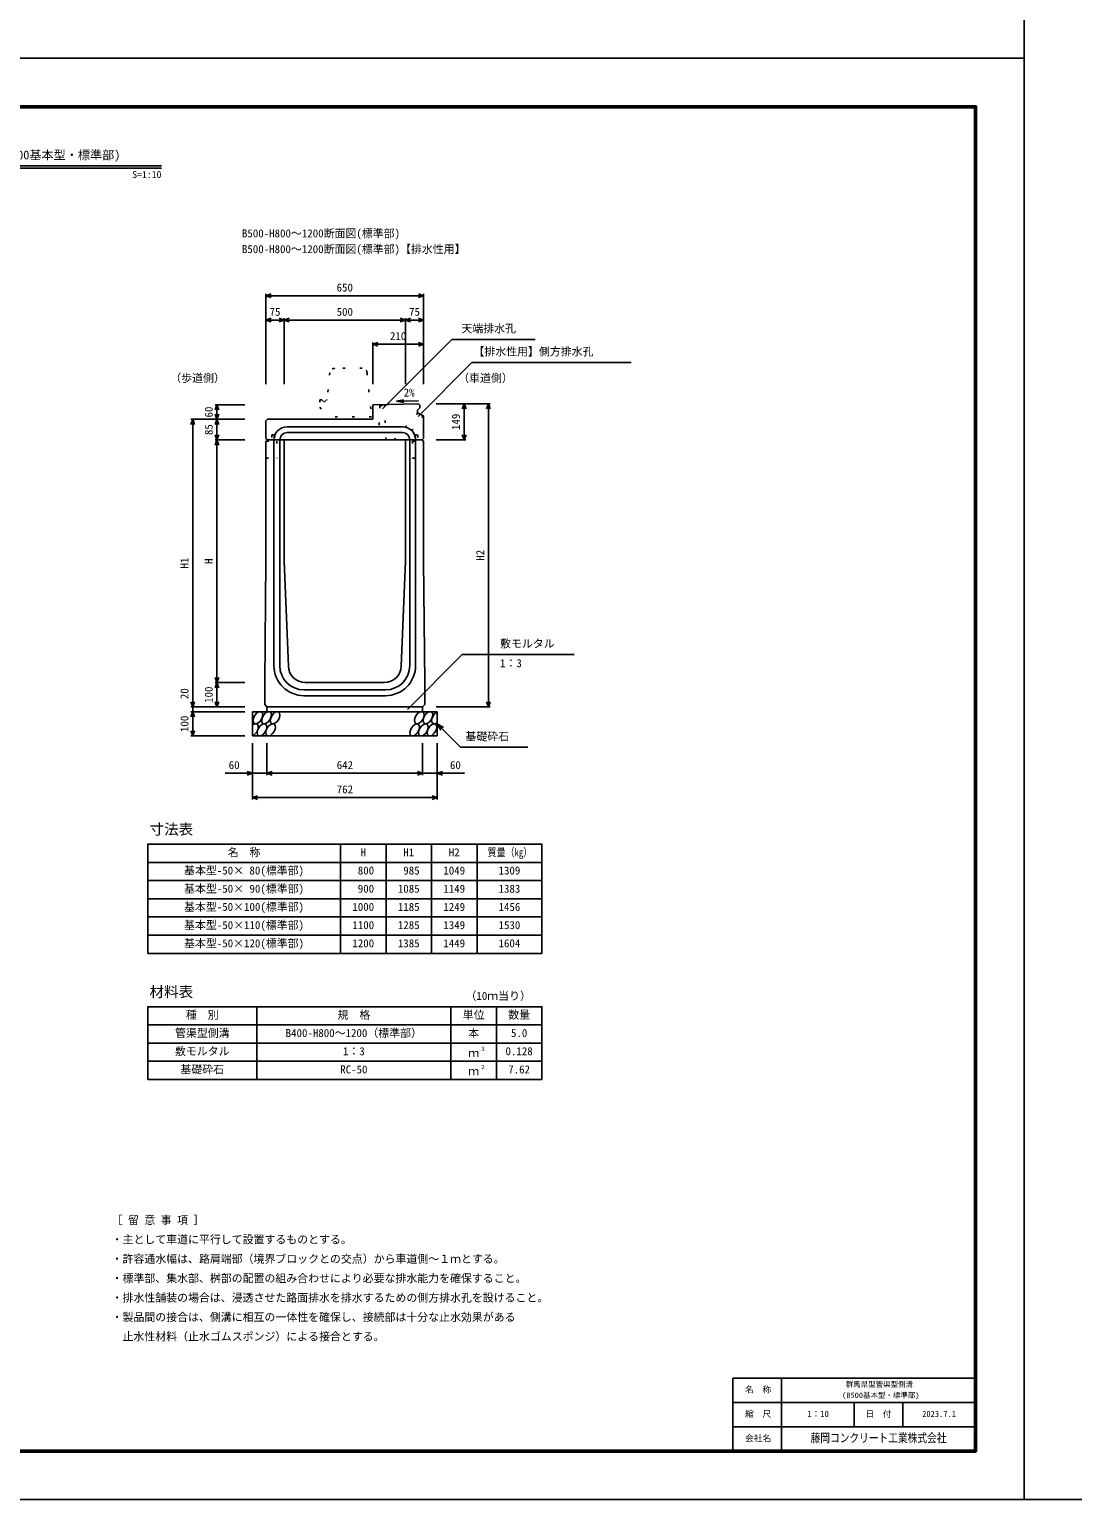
# Model space of a CAD drawing. Units: millimetres, scale not verified. Extents: x -12600 to 12600, y -5940 to 5940.
# Drawn here: x -8300 to -4000, y -5940 to 119 of the extents above; entities that cross this region are included whole.
import ezdxf
from ezdxf.enums import TextEntityAlignment as Align

# ---------------------------------------------------------------- set-up
doc = ezdxf.new("R2010")
doc.units = ezdxf.units.MM
doc.header["$LTSCALE"] = 40
doc.linetypes.add('DOTTED', pattern=[1.75, 0.25, -1.5])
for name, color, linetype, lineweight in [('0-0_DIM', 7, 'Continuous', 25), ('0-1_Defpoints', 5, 'Continuous', 25), ('0-2_HATCH', 6, 'Continuous', 25), ('0-3_HYO', 3, 'Continuous', 25), ('0-4_HYO2', 4, 'Continuous', 25), ('0-5_OUTLINE', 3, 'Continuous', 25), ('0-6_OUTLINE2', 4, 'DOTTED', 25), ('0-7_TXT', 7, 'Continuous', 25), ('0-8_WAKU', 3, 'Continuous', 25), ('0-9_WAKU-LINE', 7, 'Continuous', 25)]:
    doc.layers.add(name, color=color, linetype=linetype, lineweight=lineweight)
doc.layers.add('0-A_WAKU-TXT', color=7, linetype='Continuous')
doc.styles.add('ＭＳ ゴシック', font='')
doc.styles.get('ＭＳ ゴシック').set_extended_font_data('MS Gothic')

msp = doc.modelspace()

# ---------------------------------------------------------------- linework, layer by layer
at = {"layer": '0-0_DIM'}
for p, q in [((-7325, -971.3), (-7325, -1342.94)), ((-6675, -978.8), (-7325, -978.8)), ((-6675, -971.3), (-6675, -1342.94)), ((-7250, -1078.8), (-7325, -1078.8)), ((-7250, -1071.3), (-7250, -1342.94)), ((-7250, -1078.8), (-6750, -1078.8)), ((-6750, -1071.3), (-6750, -1342.94)), ((-6750, -1078.8), (-6675, -1078.8)), ((-6885, -1171.3), (-6885, -1342.94)), ((-6675, -1178.8), (-6885, -1178.8)), ((-6845.1, -1445.41), (-6558.47, -1158.78)), ((-6558.47, -1158.78), (-6215.36, -1158.78)), ((-6698.17, -1476.24), (-6476.03, -1254.1)), ((-6476.03, -1254.1), (-5820.13, -1254.1)), ((-7534.5, -1427.94), (-7412, -1427.94)), ((-7527, -1427.94), (-7527, -1487.94)), ((-6400.5, -1423.94), (-6623, -1423.94)), ((-6508, -1423.94), (-6508, -1572.94)), ((-6408, -1423.94), (-6408, -2672.94)), ((-7634.5, -1487.94), (-7412, -1487.94)), ((-7627, -1487.94), (-7627, -2672.94)), ((-7527, -1572.94), (-7527, -1487.94)), ((-7534.5, -1572.94), (-7412, -1572.94)), ((-7527, -1572.94), (-7527, -2572.94)), ((-6500.5, -1572.94), (-6623, -1572.94)), ((-6741.89, -2683.75), (-6515.66, -2457.52)), ((-6515.66, -2457.52), (-6054.19, -2457.52)), ((-7534.5, -2572.94), (-7412, -2572.94)), ((-7527, -2572.94), (-7527, -2672.94)), ((-7634.5, -2672.94), (-7412, -2672.94)), ((-7634.5, -2692.94), (-7412, -2692.94)), ((-7627, -2672.94), (-7627, -2692.94)), ((-7627, -2692.94), (-7627, -2792.94)), ((-6400.5, -2672.94), (-6623, -2672.94)), ((-6619, -2742.94), (-6523.24, -2838.7)), ((-6619, -2742.94), (-6593.02, -2757.94)), ((-6619, -2742.94), (-6604, -2768.92)), ((-7634.5, -2792.94), (-7412, -2792.94)), ((-7381, -3054.31), (-7381, -2822.94)), ((-7321, -2954.31), (-7321, -2822.94)), ((-6679, -2954.31), (-6679, -2822.94)), ((-6619, -3054.31), (-6619, -2822.94)), ((-6523.24, -2838.7), (-6245.69, -2838.7)), ((-7381, -2946.81), (-7492.79, -2946.81)), ((-7381, -2946.81), (-7321, -2946.81)), ((-7321, -2946.81), (-6679, -2946.81)), ((-6619, -2946.81), (-6679, -2946.81)), ((-6619, -2946.81), (-6507.21, -2946.81)), ((-7381, -3046.81), (-6619, -3046.81))]:
    msp.add_line(p, q, dxfattribs=at)
for points in [[(-7303.86, -986.5), (-7325, -978.8), (-7303.86, -971.11)], [(-6696.14, -971.11), (-6675, -978.8), (-6696.14, -986.5)], [(-7303.86, -1071.11), (-7325, -1078.8), (-7303.86, -1086.5)], [(-7271.14, -1071.11), (-7250, -1078.8), (-7271.14, -1086.5)], [(-7228.86, -1086.5), (-7250, -1078.8), (-7228.86, -1071.11)], [(-6771.14, -1071.11), (-6750, -1078.8), (-6771.14, -1086.5)], [(-6728.86, -1071.11), (-6750, -1078.8), (-6728.86, -1086.5)], [(-6696.14, -1071.11), (-6675, -1078.8), (-6696.14, -1086.5)], [(-6863.86, -1171.11), (-6885, -1178.8), (-6863.86, -1186.5)], [(-6696.14, -1171.11), (-6675, -1178.8), (-6696.14, -1186.5)], [(-7534.7, -1449.09), (-7527, -1427.94), (-7519.3, -1449.09)], [(-6515.7, -1445.09), (-6508, -1423.94), (-6500.3, -1445.09)], [(-6415.7, -1445.09), (-6408, -1423.94), (-6400.3, -1445.09)], [(-7619.3, -1509.09), (-7627, -1487.94), (-7634.7, -1509.09)], [(-7519.3, -1466.8), (-7527, -1487.94), (-7534.7, -1466.8)], [(-7534.7, -1509.09), (-7527, -1487.94), (-7519.3, -1509.09)], [(-7534.7, -1551.8), (-7527, -1572.94), (-7519.3, -1551.8)], [(-7534.7, -1594.09), (-7527, -1572.94), (-7519.3, -1594.09)], [(-6515.7, -1551.8), (-6508, -1572.94), (-6500.3, -1551.8)], [(-7519.3, -2551.8), (-7527, -2572.94), (-7534.7, -2551.8)], [(-7534.7, -2594.09), (-7527, -2572.94), (-7519.3, -2594.09)], [(-7619.3, -2651.8), (-7627, -2672.94), (-7634.7, -2651.8)], [(-7519.3, -2651.8), (-7527, -2672.94), (-7534.7, -2651.8)], [(-6415.7, -2651.8), (-6408, -2672.94), (-6400.3, -2651.8)], [(-7619.3, -2714.09), (-7627, -2692.94), (-7634.7, -2714.09)], [(-7619.3, -2771.8), (-7627, -2792.94), (-7634.7, -2771.8)], [(-7402.14, -2939.11), (-7381, -2946.81), (-7402.14, -2954.5)], [(-7299.86, -2954.5), (-7321, -2946.81), (-7299.86, -2939.11)], [(-6700.14, -2939.11), (-6679, -2946.81), (-6700.14, -2954.5)], [(-6597.86, -2939.11), (-6619, -2946.81), (-6597.86, -2954.5)], [(-7359.86, -3054.5), (-7381, -3046.81), (-7359.86, -3039.11)], [(-6640.14, -3039.11), (-6619, -3046.81), (-6640.14, -3054.5)]]:
    msp.add_lwpolyline(points, dxfattribs=at)
at = {"layer": '0-1_Defpoints'}
for points in [[(-4200, -5940), (12600, -5940), (12600, 5940), (-4200, 5940)], [(-12600, -5940), (-4200, -5940), (-4200, 0), (-12600, 0)]]:
    msp.add_lwpolyline(points, close=True, dxfattribs=at)
at = {"layer": '0-2_HATCH'}
for centre in [(-7358.11, -2717.94), (-7322.63, -2717.94), (-7287.16, -2717.94), (-6692.95, -2717.94), (-6657.48, -2717.94), (-7341.23, -2767.94), (-7305.75, -2767.94), (-6711.55, -2767.94), (-6676.07, -2767.94), (-6640.59, -2767.94)]:
    msp.add_ellipse(centre, major_axis=(14.54, 23.54), ratio=0.5792, dxfattribs=at)
for centre, start_param, end_param in [((-6622, -2717.94), 0.6666252, 4.1103269), ((-7376.7, -2767.94), 3.7419964, 7.318141)]:
    msp.add_ellipse(centre, major_axis=(14.54, 23.54), ratio=0.5792, start_param=start_param, end_param=end_param, dxfattribs=at)
at = {"layer": '0-3_HYO'}
for p, q in [((-7017.5, -3238.87), (-7017.5, -3688.87)), ((-6830, -3238.87), (-6830, -3688.87)), ((-6642.5, -3238.87), (-6642.5, -3688.87)), ((-6455, -3238.87), (-6455, -3688.87)), ((-7812.5, -3313.87), (-6187.5, -3313.87)), ((-7362.5, -3908.65), (-7362.5, -4208.65)), ((-6562.5, -3908.65), (-6562.5, -4208.65)), ((-6375, -3908.65), (-6375, -4208.65)), ((-7812.5, -3983.65), (-6187.5, -3983.65))]:
    msp.add_line(p, q, dxfattribs=at)
for points in [[(-7812.5, -3688.87), (-6187.5, -3688.87), (-6187.5, -3238.87), (-7812.5, -3238.87)], [(-7812.5, -4208.65), (-6187.5, -4208.65), (-6187.5, -3908.65), (-7812.5, -3908.65)]]:
    msp.add_lwpolyline(points, close=True, dxfattribs=at)
at = {"layer": '0-4_HYO2'}
for p, q in [((-7812.5, -3388.87), (-6187.5, -3388.87)), ((-7812.5, -3463.87), (-6187.5, -3463.87)), ((-7812.5, -3538.87), (-6187.5, -3538.87)), ((-7812.5, -3613.87), (-6187.5, -3613.87)), ((-7812.5, -4058.65), (-6187.5, -4058.65)), ((-7812.5, -4133.65), (-6187.5, -4133.65))]:
    msp.add_line(p, q, dxfattribs=at)
at = {"layer": '0-5_OUTLINE', "linetype": 'DOTTED'}
for p, q in [((-7061.81, -1295.99), (-7073, -1407.94)), ((-6928.1, -1277.94), (-7041.9, -1277.94)), ((-6908.2, -1295.95), (-6890, -1477.94)), ((-7103, -1407.94), (-7103, -1437.94)), ((-7103, -1407.94), (-7095, -1407.94)), ((-7103, -1437.94), (-7080, -1477.94)), ((-6890, -1477.94), (-7080, -1477.94))]:
    msp.add_line(p, q, dxfattribs=at)
at = {"layer": '0-5_OUTLINE'}
for p, q in [((-6885, -1427.94), (-6696, -1424.34)), ((-6885, -1427.94), (-6885, -1487.94)), ((-6700, -1450.94), (-6691, -1440.94)), ((-6700, -1450.94), (-6700, -1460.94)), ((-6696, -1424.34), (-6691, -1429.25)), ((-6691, -1429.25), (-6691, -1440.94)), ((-7325, -1493.94), (-7319, -1487.94)), ((-7325, -1493.94), (-7325, -1566.94)), ((-7319, -1487.94), (-6885, -1487.94)), ((-6700, -1460.94), (-6675, -1473.94)), ((-7325, -1566.94), (-7319, -1572.94)), ((-7325, -1578.94), (-7319, -1572.94)), ((-6681, -1572.94), (-7319, -1572.94)), ((-7250, -1572.94), (-7250, -2072.94)), ((-6750, -1572.94), (-6750, -2072.94)), ((-6681, -1572.94), (-6675, -1578.94)), ((-7325, -2072.94), (-7325, -1578.94)), ((-6675, -1578.94), (-6675, -2072.94)), ((-7325, -2072.94), (-7330, -2572.94)), ((-7250, -2072.94), (-7232.69, -2505.74)), ((-6750, -2072.94), (-6767.31, -2505.74)), ((-6675, -2072.94), (-6670, -2572.94)), ((-7330, -2663.94), (-7330, -2572.94)), ((-6837.26, -2572.94), (-7162.74, -2572.94)), ((-6670, -2663.94), (-6670, -2572.94)), ((-7330, -2663.94), (-7321, -2672.94)), ((-6679, -2672.94), (-6670, -2663.94)), ((-7381, -2692.94), (-6619, -2692.94)), ((-7381, -2792.94), (-7381, -2692.94)), ((-6679, -2672.94), (-7321, -2672.94)), ((-7321, -2672.94), (-7321, -2692.94)), ((-6679, -2672.94), (-6679, -2692.94)), ((-6619, -2792.94), (-6619, -2692.94)), ((-7381, -2792.94), (-6619, -2792.94))]:
    msp.add_line(p, q, dxfattribs=at)
at = {"layer": '0-5_OUTLINE', "linetype": 'DOTTED'}
msp.add_lwpolyline([(-7095, -1407.94), (-7085, -1417.94), (-7075, -1407.94), (-7073, -1407.94)], dxfattribs=at)
at = {"layer": '0-5_OUTLINE'}
msp.add_lwpolyline([(-6681, -1572.94), (-6675, -1566.94), (-6675, -1473.94)], dxfattribs=at)
at = {"layer": '0-5_OUTLINE', "linetype": 'DOTTED'}
for centre, start, end in [((-7041.9, -1297.94), 90, 174.40835), ((-6928.1, -1297.94), 4.08463, 90)]:
    msp.add_arc(centre, 20, start, end, dxfattribs=at)
at = {"layer": '0-5_OUTLINE'}
for centre, start, end in [((-7162.74, -2502.94), 182.29061, 270.36797), ((-6837.26, -2502.94), 270, 357.70939)]:
    msp.add_arc(centre, 70, start, end, dxfattribs=at)
at = {"layer": '0-6_OUTLINE2'}
for p, q in [((-6855, -1431.7), (-6861.5, -1572.94)), ((-6855, -1431.7), (-6857.47, -1427.42)), ((-6855, -1431.7), (-6837, -1431.7)), ((-6837, -1431.7), (-6834.27, -1426.98)), ((-6830.5, -1572.94), (-6837, -1431.7)), ((-6797.09, -1572.94), (-6698.55, -1461.7)), ((-6676.61, -1473.11), (-6754.07, -1572.94)), ((-7301, -1552.44), (-7289, -1552.44)), ((-7301, -1552.44), (-7301, -1577.44)), ((-7289, -1552.44), (-7289, -1577.44)), ((-6711, -1552.44), (-6699, -1552.44)), ((-6711, -1552.44), (-6711, -1577.44)), ((-6699, -1552.44), (-6699, -1577.44)), ((-7323.5, -1577.44), (-7280, -1577.44)), ((-7280, -1577.44), (-7280, -1647.94)), ((-6720.55, -1577.44), (-6720.55, -1647.94)), ((-6720.55, -1577.44), (-6676.5, -1577.44)), ((-7325, -1647.94), (-7280, -1647.94)), ((-6720.55, -1647.94), (-6675, -1647.94))]:
    msp.add_line(p, q, dxfattribs=at)
at = {"layer": '0-6_OUTLINE2', "linetype": 'Continuous'}
for p, q in [((-7292, -1572.94), (-7292, -2502.94)), ((-7268, -1572.94), (-7268, -2502.94)), ((-6762, -1518.94), (-7238, -1518.94)), ((-6762, -1542.94), (-7238, -1542.94)), ((-6732, -1572.94), (-6732, -2502.94)), ((-6708, -1572.94), (-6708, -2502.94)), ((-6832, -2602.94), (-7168, -2602.94)), ((-6832, -2626.94), (-7168, -2626.94))]:
    msp.add_line(p, q, dxfattribs=at)
for centre, radius, start, end in [((-7238, -1572.94), 54, 90, 180), ((-7238, -1572.94), 30, 90, 180), ((-6762, -1572.94), 54, 0, 90), ((-6762, -1572.94), 30, 0, 90), ((-7168, -2502.94), 124, 180, 270), ((-7168, -2502.94), 100, 180, 270), ((-6832, -2502.94), 100, 270, 0), ((-6832, -2502.94), 124, 270, 0)]:
    msp.add_arc(centre, radius, start, end, dxfattribs=at)
at = {"layer": '0-7_TXT'}
for p, q in [((-9044.18, -442.8), (-7755.82, -442.8)), ((-9044.18, -452.4), (-7755.82, -452.4)), ((-6786.83, -1413.5), (-6757.19, -1418.15))]:
    msp.add_line(p, q, dxfattribs=at)
msp.add_lwpolyline([(-6696.41, -1411.78), (-6786.83, -1413.5), (-6757.39, -1407.73)], dxfattribs=at)
at = {"layer": '0-8_WAKU'}
for p, q in [((-5400, -5440), (-4400, -5440)), ((-5400, -5740), (-5400, -5440))]:
    msp.add_line(p, q, dxfattribs=at)
at = {"layer": '0-8_WAKU', "lineweight": 50}
msp.add_lwpolyline([(-12400, -5740), (-4400, -5740), (-4400, -200), (-12400, -200)], close=True, dxfattribs=at)
at = {"layer": '0-9_WAKU-LINE'}
for p, q in [((-5200, -5740), (-5200, -5440)), ((-5400, -5540), (-4400, -5540)), ((-4900, -5640), (-4900, -5540)), ((-4700, -5640), (-4700, -5540)), ((-5400, -5640), (-4400, -5640))]:
    msp.add_line(p, q, dxfattribs=at)

# ---------------------------------------------------------------- texts
at = {"layer": '0-0_DIM', "style": 'ＭＳ ゴシック'}
for s, p in [('650', (-7033.75, -971.3)), ('75', (-7310, -1071.3)), ('500', (-7033.75, -1071.3)), ('75', (-6735, -1071.3)), ('210', (-6813.75, -1171.3)), ('天端排水孔', (-6519.36, -1140.04)), ('【排水性用】側方排水孔', (-6469.84, -1235.36)), ('（歩道側）', (-7719.39, -1344.65)), ('（車道側）', (-6532.57, -1344.65)), ('敷モルタル', (-6360.06, -2438.78)), ('1：3', (-6360.06, -2519.47)), ('基礎砕石', (-6502.68, -2821.53)), ('60', (-7478.5, -2939.31)), ('642', (-7033.22, -2939.31)), ('60', (-6566.5, -2939.31)), ('762', (-7033.22, -3039.31))]:
    msp.add_text(s, height=32.99, dxfattribs=at).set_placement(p, align=Align.BOTTOM_LEFT)
for s, p in [('60', (-7534.5, -1480.44)), ('85', (-7534.5, -1552.94)), ('149', (-6515.5, -1532.19)), ('H2', (-6415.5, -2070.94)), ('H1', (-7634.5, -2102.94)), ('H', (-7534.5, -2084.19)), ('20', (-7634.5, -2641.13)), ('100', (-7534.5, -2656.69)), ('100', (-7634.5, -2776.69))]:
    msp.add_text(s, height=32.99, rotation=90, dxfattribs=at).set_placement(p, align=Align.BOTTOM_LEFT)
at = {"layer": '0-7_TXT', "style": 'ＭＳ ゴシック'}
for s, height, p in [('群馬県型管渠型側溝(B500基本型・標準部)', 36.66, (-8875, -427.8)), ('S', 29.33, (-7875.82, -502.8)), ('=', 29.33, (-7855.82, -502.8)), ('1', 29.33, (-7835.82, -502.8)), (':', 29.33, (-7815.82, -502.8)), ('1', 29.33, (-7795.82, -502.8)), ('0', 29.33, (-7775.82, -502.8)), ('B500-H800～1200断面図(標準部)', 32.99, (-7423.96, -748.2)), ('B500-H800～1200断面図(標準部)【排水性用】', 32.99, (-7423.96, -813.07)), ('2%', 32.99, (-6757.26, -1404.17)), ('寸法表', 43.99, (-7805, -3212.62)), ('名\u3000称', 32.99, (-7482.5, -3298.87)), ('H', 32.99, (-6935, -3298.87)), ('H1', 32.99, (-6758.75, -3298.87)), ('H2', 32.99, (-6571.25, -3298.87)), ('基本型-50× 80(標準部)', 32.99, (-7662.5, -3373.87)), (' 800', 32.99, (-6968.75, -3373.87)), (' 985', 32.99, (-6781.25, -3373.87)), ('1049', 32.99, (-6593.75, -3373.87)), ('1309', 32.99, (-6366.25, -3373.87)), ('基本型-50× 90(標準部)', 32.99, (-7662.5, -3448.87)), (' 900', 32.99, (-6968.75, -3448.87)), ('1085', 32.99, (-6781.25, -3448.87)), ('1149', 32.99, (-6593.75, -3448.87)), ('1383', 32.99, (-6366.25, -3448.87)), ('基本型-50×100(標準部)', 32.99, (-7662.5, -3523.87)), ('1000', 32.99, (-6968.75, -3523.87)), ('1185', 32.99, (-6781.25, -3523.87)), ('1249', 32.99, (-6593.75, -3523.87)), ('1456', 32.99, (-6366.25, -3523.87)), ('基本型-50×110(標準部)', 32.99, (-7662.5, -3598.87)), ('1100', 32.99, (-6968.75, -3598.87)), ('1285', 32.99, (-6781.25, -3598.87)), ('1349', 32.99, (-6593.75, -3598.87)), ('1530', 32.99, (-6366.25, -3598.87)), ('基本型-50×120(標準部)', 32.99, (-7662.5, -3673.87)), ('1200', 32.99, (-6968.75, -3673.87)), ('1385', 32.99, (-6781.25, -3673.87)), ('1449', 32.99, (-6593.75, -3673.87)), ('1604', 32.99, (-6366.25, -3673.87)), ('材料表', 43.99, (-7805, -3882.4)), ('（10ｍ当り）', 32.99, (-6502.5, -3890.65)), ('種\u3000別', 32.99, (-7655, -3968.65)), ('規\u3000格', 32.99, (-7030, -3968.65)), ('単位', 32.99, (-6513.75, -3968.65)), ('数量', 32.99, (-6326.25, -3968.65)), ('管渠型側溝', 32.99, (-7700, -4043.65)), ('B400-H800～1200（標準部）', 32.99, (-7243.75, -4043.65)), ('本', 32.99, (-6491.25, -4043.65)), ('5.0', 32.99, (-6315, -4043.65)), ('敷モルタル', 32.99, (-7700, -4118.65)), ('1：3', 32.99, (-7007.5, -4118.65)), ('ｍ', 32.99, (-6491.25, -4126.15)), ('３', 16.5, (-6442.09, -4095.87)), ('0.128', 32.99, (-6337.5, -4118.65)), ('基礎砕石', 32.99, (-7677.5, -4193.65)), ('RC-50', 32.99, (-7018.75, -4193.65)), ('ｍ', 32.99, (-6491.25, -4201.15)), ('２', 16.5, (-6442.09, -4170.87)), ('7.62', 32.99, (-6326.25, -4193.65)), ('［ 留 意 事 項 ］', 32.99, (-7961.08, -4814.42)), ('・主として車道に平行して設置するものとする。', 32.99, (-7961.08, -4894.42)), ('・許容通水幅は、路肩端部（境界ブロックとの交点）から車道側～１ｍとする。', 32.99, (-7961.08, -4974.42)), ('・標準部、集水部、桝部の配置の組み合わせにより必要な排水能力を確保すること。', 32.99, (-7961.08, -5054.42)), ('・排水性舗装の場合は、浸透させた路面排水を排水するための側方排水孔を設けること。', 32.99, (-7961.08, -5134.42)), ('・製品間の接合は、側溝に相互の一体性を確保し、接続部は十分な止水効果がある', 32.99, (-7961.08, -5214.42)), ('\u3000止水性材料（止水ゴムスポンジ）による接合とする。', 32.99, (-7961.08, -5294.42))]:
    msp.add_text(s, height=height, dxfattribs=at).set_placement(p, align=Align.BOTTOM_LEFT)
at = {"layer": '0-7_TXT', "style": 'ＭＳ ゴシック', "width": 0.8}
msp.add_text('質量（kg）', height=32.99, dxfattribs=at).set_placement((-6411.25, -3298.87), align=Align.BOTTOM_LEFT)
at = {"layer": '0-A_WAKU-TXT', "style": 'ＭＳ ゴシック'}
for s, height, p in [('群馬県型管渠型側溝', 21.99, (-4935, -5482.5)), ('名\u3000称', 25.66, (-5350.05, -5507.5)), ('(B500基本型・標準部)', 21.99, (-4950, -5527.5)), ('縮\u3000尺', 25.66, (-5350.05, -5607.5)), ('日\u3000付', 25.66, (-4854.05, -5607.5)), ('1：10', 25.66, (-5093.25, -5607.5)), ('2023.7.1', 25.66, (-4620, -5607.5)), ('会社名', 25.66, (-5350.05, -5707.5))]:
    msp.add_text(s, height=height, dxfattribs=at).set_placement(p, align=Align.BOTTOM_LEFT)
at = {"layer": '0-A_WAKU-TXT', "style": 'ＭＳ ゴシック', "width": 0.8}
msp.add_text('藤岡コンクリート工業株式会社', height=36.66, dxfattribs=at).set_placement((-5080, -5715), align=Align.BOTTOM_LEFT)

doc.saveas('drawing.dxf')
